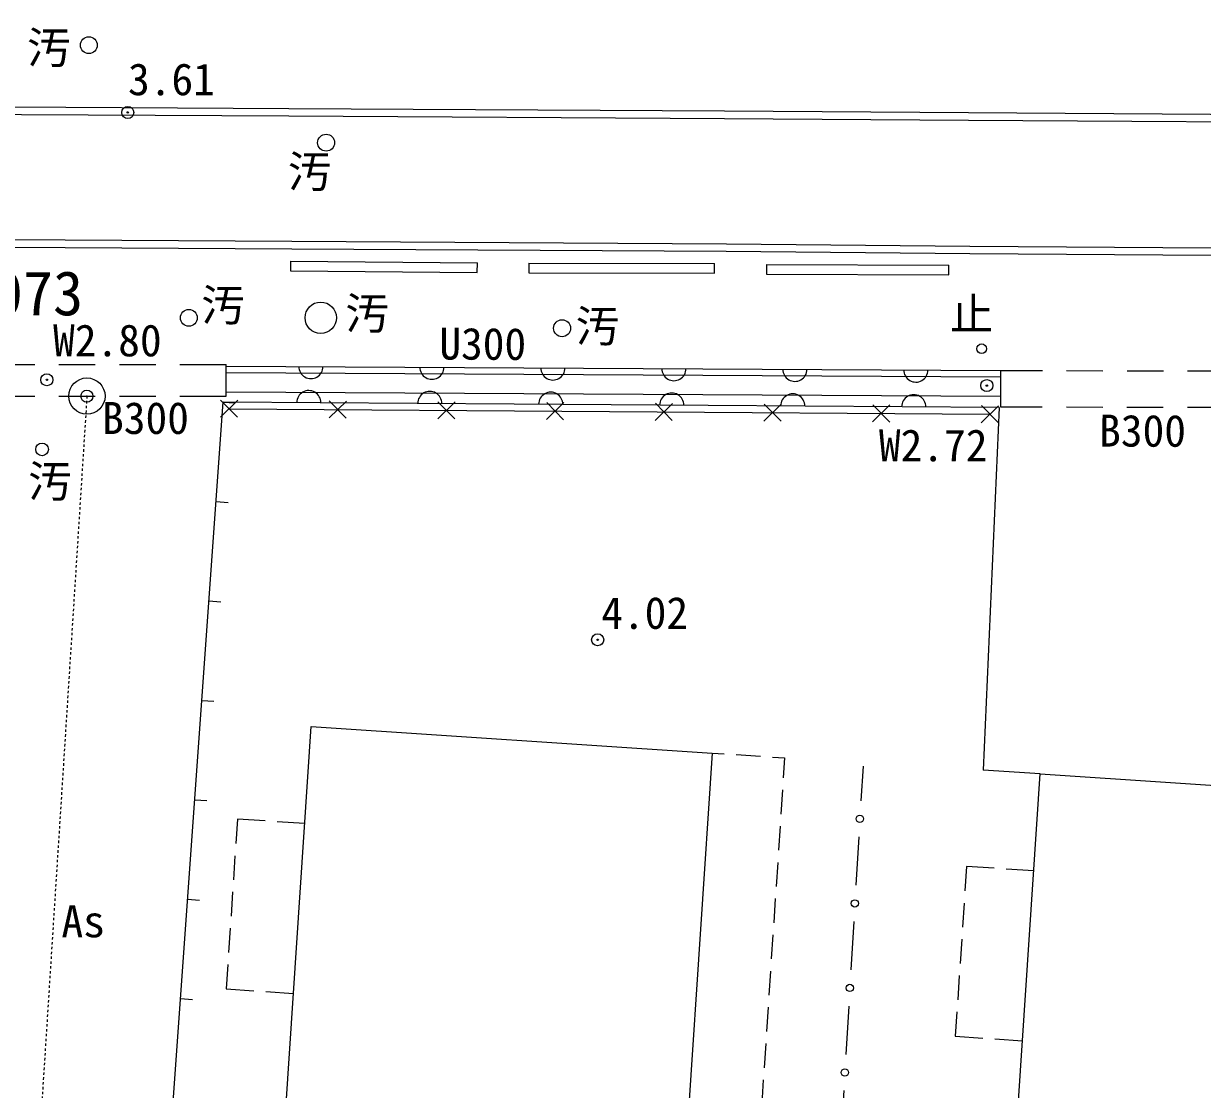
# Model space of a CAD drawing. Units: millimetres on the paper. Extents: x -630 to 607, y -589 to 603.
# Drawn here: x 20.3 to 69.02, y 193.27 to 237.3 of the extents above; entities that cross this region are included whole.
import ezdxf
from ezdxf.enums import TextEntityAlignment as Align

# ---------------------------------------------------------------- set-up
doc = ezdxf.new("R2010")
doc.units = ezdxf.units.MM
doc.header["$PDMODE"] = 32
doc.header["$PDSIZE"] = 0.5
doc.linetypes.add('CHAIN', pattern=[18.5, 12, -1.5, 3.5, -1.5])
doc.layers.add('0-0', color=7, linetype='Continuous')
for name, color, linetype, lineweight in [('0-1_S-BMK-SRVR', 3, 'Continuous', 13), ('0-3_S-BMK-HTXT', 7, 'Continuous', 13), ('0-4_S-BMK', 2, 'CHAIN', 25), ('0-8_S-BGD', 7, 'Continuous', 13), ('0-9_S-BGD-HTXT', 7, 'Continuous', 13), ('0-A_S-BGD-TXT', 7, 'Continuous', 13)]:
    doc.layers.add(name, color=color, linetype=linetype, lineweight=lineweight)
doc.styles.add('ＭＳ ゴシック', font='')
doc.styles.get('ＭＳ ゴシック').set_extended_font_data('MS Gothic')

# ---------------------------------------------------------------- blocks, each defined once
blk = doc.blocks.new('~1293')
at = {"layer": '0-8_S-BGD'}
blk.add_line((49645622, -156918309), (49641214.7, -156924378.5), dxfattribs=at)
blk = doc.blocks.new('~1203')
at = {"layer": '0-8_S-BGD'}
blk.add_line((49632690, -156908899.3), (49645993, -156917796.2), dxfattribs=at)
blk = doc.blocks.new('~1202')
at = {"layer": '0-8_S-BGD'}
blk.add_line((49632469.5, -156909233), (49645771.1, -156918129.9), dxfattribs=at)
blk = doc.blocks.new('~1201')
at = {"layer": '0-8_S-BGD'}
blk.add_line((49635069, -156907715), (49638269, -156909874), dxfattribs=at)
blk = doc.blocks.new('~1200')
at = {"layer": '0-8_S-BGD'}
blk.add_line((49634957, -156907880), (49638157, -156910039), dxfattribs=at)
blk = doc.blocks.new('~1199')
at = {"layer": '0-8_S-BGD'}
blk.add_line((49639156, -156910464), (49642354, -156912583), dxfattribs=at)
blk = doc.blocks.new('~1198')
at = {"layer": '0-8_S-BGD'}
blk.add_line((49639045, -156910631), (49642243, -156912750), dxfattribs=at)
blk = doc.blocks.new('~1197')
at = {"layer": '0-8_S-BGD'}
blk.add_line((49643235, -156913196), (49646371, -156915283), dxfattribs=at)
blk = doc.blocks.new('~1196')
at = {"layer": '0-8_S-BGD'}
blk.add_line((49643124, -156913362), (49646260, -156915450), dxfattribs=at)
blk = doc.blocks.new('~1039')
at = {"layer": '0-8_S-BGD'}
for p, q in [((49628679, -156906055), (49629477.8, -156906582.5)), ((49629895, -156906858), (49630520.9, -156907271.2)), ((49630938.1, -156907546.8), (49631564, -156907960)), ((49631981.2, -156908235.5), (49632780, -156908763))]:
    blk.add_line(p, q, dxfattribs=at)
blk = doc.blocks.new('~1038')
at = {"layer": '0-8_S-BGD'}
for p, q in [((49628321, -156906598), (49629119.6, -156907125.2)), ((49629536.9, -156907400.6), (49630162.9, -156907813.8)), ((49630580.1, -156908089.2), (49631206.1, -156908502.4)), ((49631623.4, -156908777.8), (49632422, -156909305))]:
    blk.add_line(p, q, dxfattribs=at)
blk = doc.blocks.new('~1033')
at = {"layer": '0-8_S-BGD'}
for p, q in [((49642912.7, -156902780.2), (49643493.6, -156903167.4)), ((49643909.6, -156903444.7), (49644533.7, -156903860.7)), ((49644949.7, -156904138.1), (49645573.8, -156904554.1)), ((49645989.8, -156904831.4), (49646613.9, -156905247.4)), ((49647029.9, -156905524.7), (49647653.9, -156905940.8)), ((49648070, -156906218.1), (49648694, -156906634.1)), ((49649110, -156906911.4), (49649734.1, -156907327.4)), ((49650150.1, -156907604.8), (49650731, -156907992))]:
    blk.add_line(p, q, dxfattribs=at)
blk = doc.blocks.new('~1032')
at = {"layer": '0-8_S-BGD'}
for p, q in [((49642580, -156903279.3), (49643161.1, -156903666.7)), ((49643577.2, -156903944), (49644201.2, -156904359.9)), ((49644617.3, -156904637.3), (49645241.4, -156905053.2)), ((49645657.4, -156905330.5), (49646281.5, -156905746.5)), ((49646697.5, -156906023.8), (49647321.6, -156906439.8)), ((49647737.7, -156906717.1), (49648361.7, -156907133.1)), ((49648777.8, -156907410.4), (49649401.9, -156907826.4)), ((49649817.9, -156908103.7), (49650399, -156908491))]:
    blk.add_line(p, q, dxfattribs=at)
blk = doc.blocks.new('~1031')
at = {"layer": '0-8_S-BGD'}
for p, q in [((49650367, -156908539), (49650929.4, -156908915.8)), ((49651344.8, -156909194.1), (49651967.9, -156909611.5)), ((49652383.3, -156909889.8), (49653006.4, -156910307.2)), ((49653421.8, -156910585.5), (49654044.9, -156911002.9)), ((49654460.3, -156911281.2), (49655083.4, -156911698.6)), ((49655498.8, -156911976.9), (49656121.9, -156912394.3)), ((49656537.3, -156912672.6), (49657160.4, -156913090.1)), ((49657575.8, -156913368.3), (49658198.9, -156913785.8)), ((49658614.3, -156914064.1), (49659237.4, -156914481.5)), ((49659652.8, -156914759.8), (49660275.9, -156915177.2)), ((49660691.3, -156915455.5), (49661314.4, -156915872.9)), ((49661729.8, -156916151.2), (49662352.9, -156916568.6)), ((49662768.3, -156916846.9), (49663391.4, -156917264.4)), ((49663806.8, -156917542.6), (49664429.9, -156917960.1)), ((49664845.3, -156918238.4), (49665468.4, -156918655.8)), ((49665883.8, -156918934.1), (49666506.9, -156919351.5)), ((49666922.3, -156919629.8), (49667545.4, -156920047.2)), ((49667960.8, -156920325.5), (49668583.9, -156920742.9)), ((49668999.3, -156921021.2), (49669561.7, -156921398))]:
    blk.add_line(p, q, dxfattribs=at)
blk = doc.blocks.new('~1030')
at = {"layer": '0-8_S-BGD'}
for p, q in [((49650643.7, -156908123.2), (49651206.8, -156908500.3)), ((49651622.2, -156908778.6), (49652245.3, -156909196.1)), ((49652660.7, -156909474.3), (49653283.8, -156909891.8)), ((49653699.2, -156910170.1), (49654322.3, -156910587.5)), ((49654737.7, -156910865.8), (49655360.8, -156911283.2)), ((49655776.2, -156911561.5), (49656399.3, -156911978.9)), ((49656814.7, -156912257.2), (49657437.8, -156912674.6)), ((49657853.2, -156912952.9), (49658476.3, -156913370.3)), ((49658891.7, -156913648.6), (49659514.8, -156914066.1)), ((49659930.2, -156914344.3), (49660553.3, -156914761.8)), ((49660968.7, -156915040.1), (49661591.8, -156915457.5)), ((49662007.2, -156915735.8), (49662630.2, -156916153.2)), ((49663045.6, -156916431.5), (49663668.7, -156916848.9)), ((49664084.1, -156917127.2), (49664707.2, -156917544.6)), ((49665122.6, -156917822.9), (49665745.7, -156918240.3)), ((49666161.1, -156918518.6), (49666784.2, -156918936.1)), ((49667199.6, -156919214.3), (49667822.7, -156919631.8)), ((49668238.1, -156919910.1), (49668861.2, -156920327.5)), ((49669276.6, -156920605.8), (49669839.7, -156920983))]:
    blk.add_line(p, q, dxfattribs=at)
blk = doc.blocks.new('~1027')
at = {"layer": '0-8_S-BGD'}
for p, q in [((49646065, -156917688), (49646783.3, -156918165)), ((49647199.8, -156918441.6), (49647824.6, -156918856.5)), ((49648241.1, -156919133.1), (49648865.9, -156919547.9)), ((49649282.4, -156919824.5), (49649907.2, -156920239.4)), ((49650323.7, -156920516), (49651042, -156920993))]:
    blk.add_line(p, q, dxfattribs=at)
blk = doc.blocks.new('~1026')
at = {"layer": '0-8_S-BGD'}
for p, q in [((49645650, -156918312), (49646368.4, -156918789.2)), ((49646784.9, -156919065.9), (49647409.6, -156919480.9)), ((49647826.1, -156919757.5), (49648450.9, -156920172.5)), ((49648867.4, -156920449.1), (49649492.1, -156920864.1)), ((49649908.6, -156921140.8), (49650627, -156921618))]:
    blk.add_line(p, q, dxfattribs=at)
blk = doc.blocks.new('~838')
at = {"layer": '0-8_S-BGD'}
blk.add_lwpolyline([(49621301, -156927573), (49630121, -156915969), (49636733.9, -156920995.4)], dxfattribs=at)
blk = doc.blocks.new('~809')
at = {"layer": '0-8_S-BGD'}
for p, q in [((49628905.7, -156917567.9), (49628450.7, -156917222.1)), ((49627338.5, -156917327.9), (49627035.9, -156917725.9)), ((49626884.6, -156917925), (49626582.1, -156918323)), ((49626430.8, -156918522.1), (49626128.2, -156918920.1)), ((49626324, -156920020.1), (49626779, -156920365.9))]:
    blk.add_line(p, q, dxfattribs=at)
for points in [[(49628251.7, -156917070.8), (49627796.7, -156916725), (49627489.8, -156917128.8)], [(49625977, -156919119.2), (49625670, -156919523), (49626125, -156919868.8)]]:
    blk.add_lwpolyline(points, dxfattribs=at)
blk = doc.blocks.new('~801')
at = {"layer": '0-8_S-BGD'}
blk.add_line((49632763.3, -156908788.2), (49646065, -156917688), dxfattribs=at)
for centre in [(49634219.6, -156909762.6), (49636297.4, -156911152.8), (49638375.3, -156912543), (49640453.1, -156913933.2), (49642530.9, -156915323.4), (49644608.7, -156916713.6)]:
    blk.add_arc(centre, 250, 146.21462, 326.21462, dxfattribs=at)
blk = doc.blocks.new('~800')
at = {"layer": '0-8_S-BGD'}
blk.add_line((49645622, -156918309), (49632301, -156909375), dxfattribs=at)
for centre in [(49633770.8, -156910360.7), (49635847.1, -156911753.2), (49637923.4, -156913145.7), (49639999.6, -156914538.3), (49642075.9, -156915930.8), (49644152.2, -156917323.3)]:
    blk.add_arc(centre, 250, 326.15141, 146.15141, dxfattribs=at)
blk = doc.blocks.new('~743')
at = {"layer": '0-8_S-BGD'}
for p, q in [((49632279.8, -156909311.7), (49632376.2, -156909802.3)), ((49632573.3, -156909508.8), (49632082.7, -156909605.2)), ((49632328, -156909557), (49645381, -156918320)), ((49634144.5, -156910563.6), (49634241, -156911054.2)), ((49634438, -156910760.6), (49633947.4, -156910857.1)), ((49636009.2, -156911815.4), (49636105.7, -156912306)), ((49636302.7, -156912012.5), (49635812.1, -156912109)), ((49637873.9, -156913067.3), (49637970.4, -156913557.9)), ((49638167.4, -156913264.3), (49637676.8, -156913360.8)), ((49639738.6, -156914319.1), (49639835.1, -156914809.7)), ((49640032.2, -156914516.2), (49639541.6, -156914612.7)), ((49641896.9, -156915768), (49641406.3, -156915864.5)), ((49641603.3, -156915571), (49641699.8, -156916061.6)), ((49643468, -156916822.8), (49643564.5, -156917313.4)), ((49643761.6, -156917019.9), (49643271, -156917116.4)), ((49645332.8, -156918074.7), (49645429.2, -156918565.3)), ((49645626.3, -156918271.8), (49645135.7, -156918368.2))]:
    blk.add_line(p, q, dxfattribs=at)
blk = doc.blocks.new('~740')
at = {"layer": '0-8_S-BGD'}
for p, q in [((49639187, -156922938), (49638757.9, -156923510.6)), ((49638308.2, -156924110.8), (49637708.5, -156924911.1)), ((49637258.8, -156925511.3), (49636659.2, -156926311.5)), ((49636209.4, -156926911.7), (49635609.8, -156927712)), ((49635160, -156928312.2), (49634560.4, -156929112.5)), ((49634110.7, -156929712.7), (49633511, -156930512.9)), ((49633061.3, -156931113.1), (49632461.6, -156931913.4)), ((49632011.9, -156932513.6), (49631412.3, -156933313.9)), ((49630962.5, -156933914.1), (49630533.4, -156934486.7))]:
    blk.add_line(p, q, dxfattribs=at)
for centre in [(49638533.1, -156923810.7), (49637483.7, -156925211.2), (49636434.3, -156926611.6), (49635384.9, -156928012.1), (49634335.5, -156929412.6), (49633286.2, -156930813), (49632236.8, -156932213.5), (49631187.4, -156933614)]:
    blk.add_circle(centre, 75, dxfattribs=at)
blk = doc.blocks.new('~652')
at = {"layer": '0-8_S-BGD', "lineweight": 25}
for p, q in [((49618494, -156927331), (49632301, -156909375)), ((49632301, -156909375), (49632499.2, -156909527.4)), ((49632301, -156909375), (49632499.2, -156909527.4)), ((49631045.8, -156911007.4), (49631244, -156911159.8)), ((49629790.6, -156912639.7), (49629988.8, -156912792.1)), ((49628535.5, -156914272.1), (49628733.6, -156914424.5)), ((49627280.3, -156915904.5), (49627478.5, -156916056.8)), ((49626025.1, -156917536.8), (49626223.3, -156917689.2)), ((49624769.9, -156919169.2), (49624968.1, -156919321.6))]:
    blk.add_line(p, q, dxfattribs=at)
blk = doc.blocks.new('~632')
at = {"layer": '0-8_S-BGD'}
blk.add_lwpolyline([(49633332, -156936695), (49642152, -156925091), (49648764.9, -156930117.4)], dxfattribs=at)
blk = doc.blocks.new('~631')
at = {"layer": '0-8_S-BGD'}
for p, q in [((49639369.5, -156926449.9), (49639066.9, -156926847.9)), ((49640936.7, -156926689.9), (49640481.7, -156926344.1)), ((49638915.6, -156927047), (49638613.1, -156927445)), ((49638461.8, -156927644.1), (49638159.2, -156928042.1)), ((49638355, -156929142.1), (49638810, -156929487.9))]:
    blk.add_line(p, q, dxfattribs=at)
for points in [[(49640282.7, -156926192.8), (49639827.7, -156925847), (49639520.8, -156926250.8)], [(49638008, -156928241.2), (49637701, -156928645), (49638156, -156928990.8)]]:
    blk.add_lwpolyline(points, dxfattribs=at)
blk = doc.blocks.new('111')
at = {"layer": '0-8_S-BGD'}
for centre, radius in [((49634049.5, -156901693.9), 175), ((49637030, -156906077.6), 175), ((49632667.5, -156907531.8), 174.8), ((49628639.5, -156908128), 129.9), ((49634943.5, -156909035.2), 325.2), ((49638983.5, -156911964.1), 175.1), ((49645985.5, -156917097.9), 99.9)]:
    blk.add_circle(centre, radius, dxfattribs=at)
at = {"layer": '0-A_S-BGD-TXT'}
for centre, radius in [((49633954, -156903296), 125), ((49633954, -156903296), 15), ((49629516, -156906982), 125), ((49629516, -156906982), 15), ((49636051, -156917737), 125), ((49636051, -156917737), 15), ((49645655, -156917791), 125), ((49645655, -156917791), 15)]:
    blk.add_circle(centre, radius, dxfattribs=at)
at = {"layer": '0-0'}
for name in ['~1033', '~1032', '~1039', '~1038', '~1201', '~1200', '~1030', '~1031', '~1203', '~801', '~652', '~743', '~800', '~1202', '~1198', '~1199', '~1197', '~1196', '~838', '~809', '~1027', '~1293', '~1026', '~740', '~632', '~631']:
    blk.add_blockref(name, (0, 0), dxfattribs=at)
blk = doc.blocks.new('~447')
at = {"layer": '0-8_S-BGD'}
for p, q in [((49636735, -156920994), (49636933.9, -156921145.5)), ((49637132.7, -156921297), (49637530.4, -156921600)), ((49637527.1, -156922430.7), (49637224.5, -156922828.8)), ((49637073.3, -156923027.8), (49636770.7, -156923425.9)), ((49636619.4, -156923624.9), (49636316.8, -156924023)), ((49636165.6, -156924222), (49635863, -156924620.1)), ((49635711.7, -156924819.1), (49635409.2, -156925217.2)), ((49635257.9, -156925416.2), (49634955.3, -156925814.3)), ((49634804, -156926013.3), (49634501.5, -156926411.4)), ((49634350.2, -156926610.4), (49634047.6, -156927008.5)), ((49633896.3, -156927207.5), (49633593.8, -156927605.6)), ((49633442.5, -156927804.6), (49633139.9, -156928202.7)), ((49632988.7, -156928401.7), (49632686.1, -156928799.8)), ((49632534.8, -156928998.8), (49632232.3, -156929396.9)), ((49632081, -156929595.9), (49631778.4, -156929993.9)), ((49631627.1, -156930193), (49631324.6, -156930591)), ((49631173.3, -156930790.1), (49630870.7, -156931188.1)), ((49630719.4, -156931387.2), (49630416.9, -156931785.2)), ((49630265.6, -156931984.3), (49629963, -156932382.3)), ((49628411.5, -156932977.6), (49627913.9, -156932599.4)), ((49629811.8, -156932581.4), (49629509.2, -156932979.4))]:
    blk.add_line(p, q, dxfattribs=at)
for points in [[(49637729.3, -156921751.6), (49637928.1, -156921903.1), (49637678.4, -156922231.7)], [(49629357.9, -156933178.5), (49629108.1, -156933507.1), (49628610.6, -156933128.9)]]:
    blk.add_lwpolyline(points, dxfattribs=at)
blk = doc.blocks.new('~446')
at = {"layer": '0-8_S-BGD'}
for p, q in [((49648766, -156930116), (49648964.9, -156930267.5)), ((49649163.7, -156930419), (49649561.4, -156930722)), ((49649558.1, -156931552.7), (49649255.5, -156931950.8)), ((49649104.3, -156932149.8), (49648801.7, -156932547.9)), ((49648650.4, -156932746.9), (49648347.8, -156933145)), ((49648196.6, -156933344), (49647894, -156933742.1)), ((49647742.7, -156933941.1), (49647440.2, -156934339.2)), ((49647288.9, -156934538.2), (49646986.3, -156934936.3)), ((49646835, -156935135.3), (49646532.5, -156935533.4)), ((49646381.2, -156935732.4), (49646078.6, -156936130.5)), ((49645927.3, -156936329.5), (49645624.8, -156936727.6)), ((49645473.5, -156936926.6), (49645170.9, -156937324.7)), ((49645019.7, -156937523.7), (49644717.1, -156937921.8)), ((49644565.8, -156938120.8), (49644263.3, -156938518.9)), ((49644112, -156938717.9), (49643809.4, -156939115.9)), ((49643658.1, -156939315), (49643355.6, -156939713)), ((49643204.3, -156939912.1), (49642901.7, -156940310.1)), ((49642750.4, -156940509.2), (49642447.9, -156940907.2)), ((49642296.6, -156941106.3), (49641994, -156941504.3)), ((49640442.5, -156942099.6), (49639944.9, -156941721.4)), ((49641842.8, -156941703.4), (49641540.2, -156942101.4))]:
    blk.add_line(p, q, dxfattribs=at)
for points in [[(49649760.3, -156930873.6), (49649959.1, -156931025.1), (49649709.4, -156931353.7)], [(49641388.9, -156942300.5), (49641139.1, -156942629.1), (49640641.6, -156942250.9)]]:
    blk.add_lwpolyline(points, dxfattribs=at)
blk = doc.blocks.new('CenterLine~424')
at = {"layer": '0-8_S-BGD'}
for points in [[(49668966.2, -156926650.2), (49664285.5, -156923503), (49655922.8, -156917894.7), (49648445.4, -156912880.2), (49644255, -156910073.9), (49636772.7, -156905066.7), (49631025.5, -156901220.5), (49627803, -156899070.8), (49622055.7, -156895224.7), (49608135.4, -156885909), (49600343.3, -156880682.5), (49586427.7, -156871359.7), (49575302.6, -156863906.3), (49569068.8, -156859734.2)], [(49568985.2, -156859858.8), (49575219.1, -156864030.9), (49586344.3, -156871484.3), (49600259.8, -156880807.1), (49608051.9, -156886033.7), (49621972.3, -156895349.3), (49627719.5, -156899195.4), (49630942.1, -156901345.2), (49636689.3, -156905191.3), (49644171.5, -156910198.6), (49648361.9, -156913004.8), (49655839.2, -156918019.3), (49664202, -156923627.6), (49668882.7, -156926774.8)]]:
    blk.add_lwpolyline(points, dxfattribs=at)
blk = doc.blocks.new('CenterLine~423')
at = {"layer": '0-8_S-BGD'}
for points in [[(49667480.5, -156928968), (49662783.6, -156925822.1), (49654402.8, -156920199.7), (49646945.7, -156915197), (49642775.9, -156912383.7), (49635313.7, -156907388.7), (49629470.2, -156903477.2), (49626189.6, -156901297.1), (49620344.7, -156897387.7), (49606511.5, -156888135.2), (49598776.1, -156882932.3), (49584945.7, -156873675.7), (49573832.9, -156866237.9), (49567596, -156862089.3)], [(49567512.5, -156862213.9), (49573749.4, -156866362.5), (49584862.3, -156873800.3), (49598692.7, -156883056.9), (49606428.1, -156888259.9), (49620261.3, -156897512.3), (49626106.2, -156901421.7), (49629386.8, -156903601.9), (49635230.3, -156907513.3), (49642692.4, -156912508.3), (49646862.2, -156915321.6), (49654319.2, -156920324.3), (49662700, -156925946.7), (49667397, -156929092.6)]]:
    blk.add_lwpolyline(points, dxfattribs=at)
blk = doc.blocks.new('平面図')
at = {"layer": '0-8_S-BGD'}
for p, q in [((49635069, -156907715), (49634957, -156907880)), ((49632422, -156909305), (49632780, -156908763)), ((49638157, -156910039), (49638269, -156909874)), ((49639156, -156910464), (49639045, -156910631)), ((49642243, -156912750), (49642354, -156912583)), ((49643235, -156913196), (49643124, -156913362)), ((49646260, -156915450), (49646371, -156915283)), ((49646065, -156917688), (49645650, -156918312)), ((49642152, -156925091), (49641214.7, -156924378.5))]:
    blk.add_line(p, q, dxfattribs=at)
blk.add_lwpolyline([(49636733.9, -156920995.4), (49627913.9, -156932599.4), (49621301, -156927573)], dxfattribs=at)
at = {"layer": '0-0'}
for name in ['CenterLine~424', 'CenterLine~423', '~447', '~446']:
    blk.add_blockref(name, (0, 0), dxfattribs=at)
at = {"layer": '0-8_S-BGD', "style": 'ＭＳ ゴシック'}
for s, rotation, p in [('汚', 326.543, (49632666.7, -156901473.3)), ('汚', 326.543, (49635752, -156906580.8)), ('汚', 326.543, (49632738.3, -156907895.5)), ('汚', 326.543, (49627746.1, -156908958.4)), ('B300', 326.572, (49629740.5, -156908710.6)), ('汚', 326.543, (49635127.7, -156909678)), ('U300', 326.226, (49636400.9, -156911266.9)), ('汚', 326.543, (49638954.3, -156912522.4)), ('止', 326.543, (49645540.3, -156916576.8)), ('As', 326.543, (49623309.1, -156916920.2)), ('B300', 326.406, (49646786.5, -156920285.5))]:
    blk.add_text(s, height=659.8, rotation=rotation, dxfattribs=at).set_placement(p, align=Align.BOTTOM_LEFT)
blk = doc.blocks.new('標高')
at = {"layer": '0-9_S-BGD-HTXT', "style": 'ＭＳ ゴシック'}
for s, p in [('3.61', (49634045.6, -156903168.2)), ('W2.80', (49629780.2, -156906813.7)), ('4.02', (49636127.4, -156917755.8)), ('W2.72', (49642822.8, -156918030.7))]:
    blk.add_text(s, height=659.8, rotation=326.543, dxfattribs=at).set_placement(p, align=Align.BOTTOM_LEFT)
blk = doc.blocks.new('プロット')
at = {"layer": '0-3_S-BMK-HTXT', "style": 'ＭＳ ゴシック'}
blk.add_text('1A073', height=916.4, rotation=326.543, dxfattribs=at).set_placement((49628123.6, -156904796), align=Align.BOTTOM_LEFT)
blk = doc.blocks.new('路線図')
at = {"layer": '0-1_S-BMK-SRVR', "lineweight": 25}
blk.add_circle((49630020, -156907720), 375, dxfattribs=at)
at = {"layer": '0-1_S-BMK-SRVR'}
blk.add_point((49630020, -156907720), dxfattribs=at)
at = {"layer": '0-4_S-BMK'}
blk.add_lwpolyline([(49630020, -156907720), (49617953, -156923670), (49605886, -156939619), (49593819, -156955569), (49581752, -156971518), (49569685, -156987468), (49563135, -156996126)], dxfattribs=at)

msp = doc.modelspace()

# ---------------------------------------------------------------- block references
at = {"layer": '0-0', "xscale": 0.002, "yscale": 0.002, "rotation": 33.45667}
for name in ['平面図', '111', '標高', 'プロット', '路線図']:
    msp.add_blockref(name, (-255798.432, 207316.394), dxfattribs=at)

doc.saveas('drawing.dxf')
